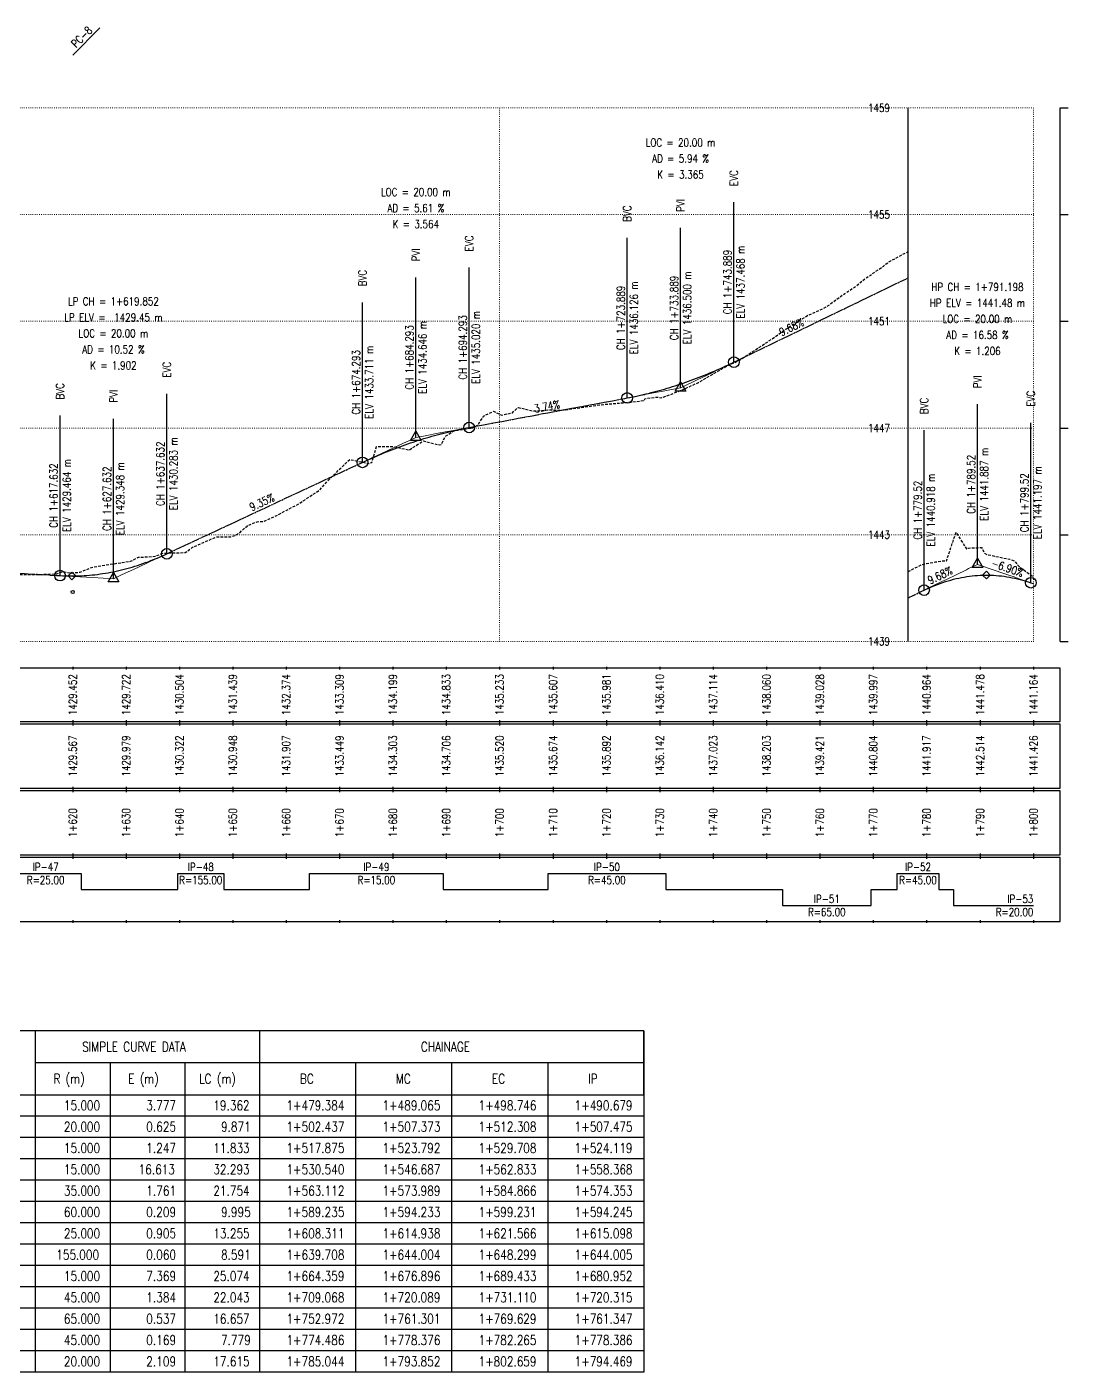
# Model space of a CAD drawing. Extents: x 337736 to 342003, y 3067251 to 3069533.
# Drawn here: x 340387.3 to 340582.4, y 3067250.7 to 3067502.9 of the extents above; entities that cross this region are included whole.
import ezdxf
from ezdxf.enums import TextEntityAlignment as Align

# ---------------------------------------------------------------- set-up
doc = ezdxf.new("R2010")
doc.units = 0
doc.header["$MEASUREMENT"] = 0
for name, pattern in [('Center', [2, 1.25, -0.25, 0.25, -0.25]), ('Dashed', [0.75, 0.5, -0.25]), ('Dot', [0.25, 0, -0.25])]:
    doc.linetypes.add(name, pattern=pattern)
for name, color, linetype in [('Chainage_TXT', 7, 'Continuous'), ('DesignRL_TXT', 5, 'Continuous'), ('ExistRL_TXT', 3, 'Continuous'), ('GL', 3, 'Dashed'), ('Grade Text', 7, 'Continuous'), ('HC_Data', 7, 'Continuous'), ('HL Point', 2, 'Continuous'), ('Horizontal Alignment', 7, 'Continuous'), ('Remark', 7, 'Continuous'), ('Scale Line', 1, 'Continuous'), ('TitleBox', 7, 'Continuous'), ('VIP Mark', 7, 'Continuous')]:
    doc.layers.add(name, color=color, linetype=linetype)
for name, color, linetype, lineweight in [('Grids', 9, 'Dot', 13), ('PipeCulvert', 6, 'Continuous', 30), ('Vertical Alignment', 5, 'Center', 30), ('VIP Line', 2, 'Continuous', 5)]:
    doc.layers.add(name, color=color, linetype=linetype, lineweight=lineweight)
doc.styles.get("Standard").update_dxf_attribs({"font": 'simplex.shx'})

msp = doc.modelspace()

# ---------------------------------------------------------------- linework, layer by layer
at = {"layer": 'GL', "flags": 128}
for points in [[(340275.87, 3067395), (340276.49, 3067395), (340277.14, 3067395.08), (340277.28, 3067395.08), (340278.7, 3067395.14), (340279.85, 3067395.35), (340281.57, 3067395.63), (340282.85, 3067395.5), (340285.57, 3067396.52), (340285.98, 3067396.53), (340286.96, 3067397.11), (340289.43, 3067397.37), (340290.71, 3067397.55), (340292.36, 3067397.88), (340295.01, 3067398.68), (340295.87, 3067398.61), (340296.45, 3067398.57), (340298.06, 3067399.09), (340300.85, 3067399.92), (340302.25, 3067400.51), (340302.29, 3067400.53), (340306.05, 3067402.2), (340308.67, 3067403.18), (340310.66, 3067403.87), (340312.13, 3067404), (340313.13, 3067404.12), (340315.26, 3067404.19), (340315.87, 3067404.15), (340317.37, 3067404.02), (340318.59, 3067403.86), (340321.15, 3067403.8), (340324.89, 3067404.2), (340326.67, 3067404.17), (340327.28, 3067404.03), (340327.86, 3067404.08), (340330.43, 3067404.33), (340330.87, 3067404.16), (340332.78, 3067403.48), (340335.87, 3067402.85), (340337.31, 3067402.7), (340338.29, 3067402.63), (340341.32, 3067402.65), (340341.38, 3067402.65), (340341.41, 3067402.64), (340342.93, 3067402.73), (340345.9, 3067402.61), (340349.13, 3067402.02), (340350.33, 3067401.52), (340351.77, 3067401.37), (340353.58, 3067401.4), (340355.02, 3067400.99), (340355.87, 3067400.97), (340356.35, 3067400.96), (340361.48, 3067400.47), (340364.85, 3067400.21), (340365.26, 3067400.38), (340368.41, 3067400.51), (340369.72, 3067400.57), (340370.45, 3067400.74), (340371.31, 3067401.25), (340373.27, 3067401.23), (340375.87, 3067401.16), (340376.76, 3067401.13), (340379.25, 3067400.87), (340380.15, 3067400.91), (340383.9, 3067400.61), (340385.36, 3067400.18), (340385.6, 3067400.24), (340387.54, 3067400.27), (340390.09, 3067400.29), (340391.58, 3067400.35), (340392.89, 3067400.38), (340393.99, 3067400.78), (340395.59, 3067400.54), (340395.87, 3067400.57), (340397.21, 3067400.7), (340399.65, 3067401.66), (340403.5, 3067402.27), (340405.16, 3067402.53), (340406.73, 3067402.74), (340408.18, 3067403.51), (340410.11, 3067403.57), (340411.3, 3067403.69), (340412.83, 3067404.25), (340415.87, 3067404.35), (340416.94, 3067404.38), (340418.27, 3067405.31), (340418.35, 3067405.36), (340422.75, 3067407.3), (340425.42, 3067407.35), (340426.5, 3067407.66), (340427.22, 3067408.15), (340428.61, 3067409.42), (340430.42, 3067410.15), (340431.72, 3067410.25), (340433.69, 3067411.12), (340435.87, 3067412.27), (340438.23, 3067413.52), (340442.23, 3067416.19), (340443.93, 3067418.09), (340447.78, 3067421.84), (340451.57, 3067421.03), (340451.73, 3067421.21), (340451.93, 3067421.26), (340452.8, 3067424.27), (340455.87, 3067424.25), (340455.96, 3067424.25), (340458.53, 3067423.71), (340458.86, 3067423.58), (340460.16, 3067424.41), (340461.57, 3067425.3), (340464.64, 3067424.56), (340464.9, 3067424.61), (340465.69, 3067426.14), (340467.19, 3067427.17), (340470.81, 3067427.77), (340471.73, 3067428.25), (340472.86, 3067429.96), (340474.72, 3067430.88), (340475.87, 3067430.34), (340476.27, 3067430.15), (340478.25, 3067430.6), (340479.33, 3067431.58), (340481.95, 3067430.97), (340484.04, 3067430.99), (340484.91, 3067431.14), (340487.39, 3067431.04), (340494.57, 3067432.06), (340495.87, 3067432.2), (340496.99, 3067432.3), (340499.35, 3067432.5), (340500.84, 3067432.61), (340502.98, 3067432.88), (340503.1, 3067433.23), (340505.38, 3067433.54), (340506.17, 3067433.38), (340507.76, 3067433.98), (340509.76, 3067434.74), (340509.83, 3067434.77), (340513.02, 3067436.21), (340514.47, 3067437.06), (340515.79, 3067437.81), (340515.87, 3067437.85), (340518.98, 3067439.62), (340520.46, 3067440.24), (340520.82, 3067440.46), (340526.88, 3067444.41), (340529.43, 3067446.24), (340529.61, 3067446.35), (340533.63, 3067448.87), (340535.87, 3067449.84), (340536.26, 3067450.01), (340537.18, 3067450.52), (340540.52, 3067452.93), (340542.77, 3067454.42), (340543.71, 3067455.25), (340544.66, 3067455.92), (340547.8, 3067458.09), (340548.26, 3067458.51), (340549.16, 3067459.08), (340552.38, 3067460.81)], [(340552.38, 3067400.81), (340552.58, 3067400.91), (340552.66, 3067400.95), (340554.95, 3067402.14), (340555.87, 3067402.32), (340557.56, 3067402.64), (340558.74, 3067402.8), (340559.57, 3067402.8), (340561.39, 3067408.19), (340563.33, 3067405.05), (340563.72, 3067405.23), (340565.39, 3067405.29), (340566.16, 3067405.32), (340566.73, 3067404.27), (340567.22, 3067404.01), (340571.48, 3067403.11), (340572.27, 3067402.85), (340573.2, 3067401.74), (340575.8, 3067399.88), (340575.87, 3067399.86)]]:
    msp.add_lwpolyline(points, dxfattribs=at)
at = {"layer": 'Grids'}
for p, q in [((340275.87, 3067487.73), (340575.87, 3067487.73)), ((340475.87, 3067387.73), (340475.87, 3067487.73)), ((340575.87, 3067387.73), (340575.87, 3067487.73)), ((340575.87, 3067387.73), (340575.87, 3067487.73)), ((340275.87, 3067467.73), (340575.87, 3067467.73)), ((340275.87, 3067447.73), (340575.87, 3067447.73)), ((340275.87, 3067427.73), (340575.87, 3067427.73)), ((340275.87, 3067407.73), (340575.87, 3067407.73)), ((340275.87, 3067387.73), (340575.87, 3067387.73))]:
    msp.add_line(p, q, dxfattribs=at)
at = {"layer": 'HC_Data'}
for p, q in [((340388.87, 3067314.73), (340388.87, 3067302.73)), ((340430.87, 3067314.73), (340430.87, 3067302.73)), ((340502.87, 3067314.73), (340502.87, 3067302.73)), ((340430.87, 3067308.73), (340388.87, 3067308.73)), ((340402.87, 3067308.73), (340402.87, 3067302.73)), ((340416.87, 3067308.73), (340416.87, 3067302.73)), ((340502.87, 3067308.73), (340430.87, 3067308.73)), ((340448.87, 3067308.73), (340448.87, 3067302.73)), ((340466.87, 3067308.73), (340466.87, 3067302.73)), ((340484.87, 3067308.73), (340484.87, 3067302.73)), ((340388.87, 3067302.73), (340388.87, 3067250.73)), ((340402.87, 3067302.73), (340402.87, 3067250.73)), ((340416.87, 3067302.73), (340416.87, 3067250.73)), ((340430.87, 3067302.73), (340430.87, 3067250.73)), ((340448.87, 3067302.73), (340448.87, 3067250.73)), ((340466.87, 3067302.73), (340466.87, 3067250.73)), ((340484.87, 3067302.73), (340484.87, 3067250.73)), ((340502.87, 3067302.73), (340502.87, 3067250.73)), ((340502.87, 3067298.73), (340270.87, 3067298.73)), ((340502.87, 3067294.73), (340270.87, 3067294.73)), ((340502.87, 3067290.73), (340270.87, 3067290.73)), ((340502.87, 3067286.73), (340270.87, 3067286.73)), ((340502.87, 3067282.73), (340270.87, 3067282.73)), ((340502.87, 3067278.73), (340270.87, 3067278.73)), ((340502.87, 3067274.73), (340270.87, 3067274.73)), ((340502.87, 3067270.73), (340270.87, 3067270.73)), ((340502.87, 3067266.73), (340270.87, 3067266.73)), ((340502.87, 3067262.73), (340270.87, 3067262.73)), ((340502.87, 3067258.73), (340270.87, 3067258.73)), ((340502.87, 3067254.73), (340270.87, 3067254.73)), ((340502.87, 3067250.73), (340270.87, 3067250.73))]:
    msp.add_line(p, q, dxfattribs=at)
msp.add_lwpolyline([(340270.87, 3067314.73), (340270.87, 3067302.73), (340502.87, 3067302.73), (340502.87, 3067314.73), (340270.87, 3067314.73)], dxfattribs=at)
at = {"layer": 'HL Point'}
for points in [[(340395.01, 3067399.99), (340395.72, 3067400.7), (340396.43, 3067399.99), (340395.72, 3067399.29), (340395.01, 3067399.99)], [(340566.36, 3067400.15), (340567.07, 3067400.86), (340567.77, 3067400.15), (340567.07, 3067399.45), (340566.36, 3067400.15)]]:
    msp.add_lwpolyline(points, dxfattribs=at)
at = {"layer": 'Horizontal Alignment'}
msp.add_lwpolyline([(340384.18, 3067344.23), (340397.44, 3067344.23), (340397.44, 3067341.23), (340415.58, 3067341.23), (340415.58, 3067344.23), (340424.17, 3067344.23), (340424.17, 3067341.23), (340440.23, 3067341.23), (340440.23, 3067344.23), (340465.3, 3067344.23), (340465.3, 3067341.23), (340484.94, 3067341.23), (340484.94, 3067344.23), (340506.98, 3067344.23), (340506.98, 3067341.23), (340528.84, 3067341.23), (340528.84, 3067338.23), (340545.5, 3067338.23), (340545.5, 3067341.23), (340550.36, 3067341.23), (340550.36, 3067344.23), (340558.14, 3067344.23), (340558.14, 3067341.23), (340560.91, 3067341.23), (340560.91, 3067338.23), (340575.87, 3067338.23)], dxfattribs=at)
at = {"layer": 'PipeCulvert'}
msp.add_circle((340395.87, 3067396.99), 0.3, dxfattribs=at)
at = {"layer": 'Remark'}
msp.add_line((340395.87, 3067497.63), (340400.96, 3067502.73), dxfattribs=at)
at = {"layer": 'Scale Line'}
for p, q in [((340552.38, 3067387.73), (340552.38, 3067487.73)), ((340580.87, 3067387.73), (340580.87, 3067487.73)), ((340580.87, 3067487.73), (340582.37, 3067487.73)), ((340580.87, 3067467.73), (340582.37, 3067467.73)), ((340580.87, 3067447.73), (340582.37, 3067447.73)), ((340580.87, 3067427.73), (340582.37, 3067427.73)), ((340580.87, 3067407.73), (340582.37, 3067407.73)), ((340580.87, 3067387.73), (340582.37, 3067387.73))]:
    msp.add_line(p, q, dxfattribs=at)
at = {"layer": 'TitleBox'}
for p, q in [((340395.87, 3067382.98), (340395.87, 3067382.48)), ((340405.87, 3067382.98), (340405.87, 3067382.48)), ((340415.87, 3067382.98), (340415.87, 3067382.48)), ((340425.87, 3067382.98), (340425.87, 3067382.48)), ((340435.87, 3067382.98), (340435.87, 3067382.48)), ((340445.87, 3067382.98), (340445.87, 3067382.48)), ((340455.87, 3067382.98), (340455.87, 3067382.48)), ((340465.87, 3067382.98), (340465.87, 3067382.48)), ((340475.87, 3067382.98), (340475.87, 3067382.48)), ((340485.87, 3067382.98), (340485.87, 3067382.48)), ((340495.87, 3067382.98), (340495.87, 3067382.48)), ((340505.87, 3067382.98), (340505.87, 3067382.48)), ((340515.87, 3067382.98), (340515.87, 3067382.48)), ((340525.87, 3067382.98), (340525.87, 3067382.48)), ((340535.87, 3067382.98), (340535.87, 3067382.48)), ((340545.87, 3067382.98), (340545.87, 3067382.48)), ((340555.87, 3067382.98), (340555.87, 3067382.48)), ((340565.87, 3067382.98), (340565.87, 3067382.48)), ((340575.87, 3067382.98), (340575.87, 3067382.48)), ((340575.87, 3067382.98), (340575.87, 3067382.48)), ((340395.87, 3067372.98), (340395.87, 3067372.48)), ((340395.87, 3067372.48), (340395.87, 3067371.98)), ((340405.87, 3067372.98), (340405.87, 3067372.48)), ((340405.87, 3067372.48), (340405.87, 3067371.98)), ((340415.87, 3067372.98), (340415.87, 3067372.48)), ((340415.87, 3067372.48), (340415.87, 3067371.98)), ((340425.87, 3067372.98), (340425.87, 3067372.48)), ((340425.87, 3067372.48), (340425.87, 3067371.98)), ((340435.87, 3067372.98), (340435.87, 3067372.48)), ((340435.87, 3067372.48), (340435.87, 3067371.98)), ((340445.87, 3067372.98), (340445.87, 3067372.48)), ((340445.87, 3067372.48), (340445.87, 3067371.98)), ((340455.87, 3067372.98), (340455.87, 3067372.48)), ((340455.87, 3067372.48), (340455.87, 3067371.98)), ((340465.87, 3067372.98), (340465.87, 3067372.48)), ((340465.87, 3067372.48), (340465.87, 3067371.98)), ((340475.87, 3067372.98), (340475.87, 3067372.48)), ((340475.87, 3067372.48), (340475.87, 3067371.98)), ((340485.87, 3067372.98), (340485.87, 3067372.48)), ((340485.87, 3067372.48), (340485.87, 3067371.98)), ((340495.87, 3067372.98), (340495.87, 3067372.48)), ((340495.87, 3067372.48), (340495.87, 3067371.98)), ((340505.87, 3067372.98), (340505.87, 3067372.48)), ((340505.87, 3067372.48), (340505.87, 3067371.98)), ((340515.87, 3067372.98), (340515.87, 3067372.48)), ((340515.87, 3067372.48), (340515.87, 3067371.98)), ((340525.87, 3067372.98), (340525.87, 3067372.48)), ((340525.87, 3067372.48), (340525.87, 3067371.98)), ((340535.87, 3067372.98), (340535.87, 3067372.48)), ((340535.87, 3067372.48), (340535.87, 3067371.98)), ((340545.87, 3067372.98), (340545.87, 3067372.48)), ((340545.87, 3067372.48), (340545.87, 3067371.98)), ((340555.87, 3067372.98), (340555.87, 3067372.48)), ((340555.87, 3067372.48), (340555.87, 3067371.98)), ((340565.87, 3067372.98), (340565.87, 3067372.48)), ((340565.87, 3067372.48), (340565.87, 3067371.98)), ((340575.87, 3067372.98), (340575.87, 3067372.48)), ((340575.87, 3067372.98), (340575.87, 3067372.48)), ((340575.87, 3067372.48), (340575.87, 3067371.98)), ((340575.87, 3067372.48), (340575.87, 3067371.98)), ((340395.87, 3067360.48), (340395.87, 3067359.98)), ((340395.87, 3067359.98), (340395.87, 3067359.48)), ((340405.87, 3067360.48), (340405.87, 3067359.98)), ((340405.87, 3067359.98), (340405.87, 3067359.48)), ((340415.87, 3067360.48), (340415.87, 3067359.98)), ((340415.87, 3067359.98), (340415.87, 3067359.48)), ((340425.87, 3067360.48), (340425.87, 3067359.98)), ((340425.87, 3067359.98), (340425.87, 3067359.48)), ((340435.87, 3067360.48), (340435.87, 3067359.98)), ((340435.87, 3067359.98), (340435.87, 3067359.48)), ((340445.87, 3067360.48), (340445.87, 3067359.98)), ((340445.87, 3067359.98), (340445.87, 3067359.48)), ((340455.87, 3067360.48), (340455.87, 3067359.98)), ((340455.87, 3067359.98), (340455.87, 3067359.48)), ((340465.87, 3067360.48), (340465.87, 3067359.98)), ((340465.87, 3067359.98), (340465.87, 3067359.48)), ((340475.87, 3067360.48), (340475.87, 3067359.98)), ((340475.87, 3067359.98), (340475.87, 3067359.48)), ((340485.87, 3067360.48), (340485.87, 3067359.98)), ((340485.87, 3067359.98), (340485.87, 3067359.48)), ((340495.87, 3067360.48), (340495.87, 3067359.98)), ((340495.87, 3067359.98), (340495.87, 3067359.48)), ((340505.87, 3067360.48), (340505.87, 3067359.98)), ((340505.87, 3067359.98), (340505.87, 3067359.48)), ((340515.87, 3067360.48), (340515.87, 3067359.98)), ((340515.87, 3067359.98), (340515.87, 3067359.48)), ((340525.87, 3067360.48), (340525.87, 3067359.98)), ((340525.87, 3067359.98), (340525.87, 3067359.48)), ((340535.87, 3067360.48), (340535.87, 3067359.98)), ((340535.87, 3067359.98), (340535.87, 3067359.48)), ((340545.87, 3067360.48), (340545.87, 3067359.98)), ((340545.87, 3067359.98), (340545.87, 3067359.48)), ((340555.87, 3067360.48), (340555.87, 3067359.98)), ((340555.87, 3067359.98), (340555.87, 3067359.48)), ((340565.87, 3067360.48), (340565.87, 3067359.98)), ((340565.87, 3067359.98), (340565.87, 3067359.48)), ((340575.87, 3067360.48), (340575.87, 3067359.98)), ((340575.87, 3067360.48), (340575.87, 3067359.98)), ((340575.87, 3067359.98), (340575.87, 3067359.48)), ((340575.87, 3067359.98), (340575.87, 3067359.48)), ((340395.87, 3067347.98), (340395.87, 3067347.48)), ((340395.87, 3067347.48), (340395.87, 3067346.98)), ((340405.87, 3067347.98), (340405.87, 3067347.48)), ((340405.87, 3067347.48), (340405.87, 3067346.98)), ((340415.87, 3067347.98), (340415.87, 3067347.48)), ((340415.87, 3067347.48), (340415.87, 3067346.98)), ((340425.87, 3067347.98), (340425.87, 3067347.48)), ((340425.87, 3067347.48), (340425.87, 3067346.98)), ((340435.87, 3067347.98), (340435.87, 3067347.48)), ((340435.87, 3067347.48), (340435.87, 3067346.98)), ((340445.87, 3067347.98), (340445.87, 3067347.48)), ((340445.87, 3067347.48), (340445.87, 3067346.98)), ((340455.87, 3067347.98), (340455.87, 3067347.48)), ((340455.87, 3067347.48), (340455.87, 3067346.98)), ((340465.87, 3067347.98), (340465.87, 3067347.48)), ((340465.87, 3067347.48), (340465.87, 3067346.98)), ((340475.87, 3067347.98), (340475.87, 3067347.48)), ((340475.87, 3067347.48), (340475.87, 3067346.98)), ((340485.87, 3067347.98), (340485.87, 3067347.48)), ((340485.87, 3067347.48), (340485.87, 3067346.98)), ((340495.87, 3067347.98), (340495.87, 3067347.48)), ((340495.87, 3067347.48), (340495.87, 3067346.98)), ((340505.87, 3067347.98), (340505.87, 3067347.48)), ((340505.87, 3067347.48), (340505.87, 3067346.98)), ((340515.87, 3067347.98), (340515.87, 3067347.48)), ((340515.87, 3067347.48), (340515.87, 3067346.98)), ((340525.87, 3067347.98), (340525.87, 3067347.48)), ((340525.87, 3067347.48), (340525.87, 3067346.98)), ((340535.87, 3067347.98), (340535.87, 3067347.48)), ((340535.87, 3067347.48), (340535.87, 3067346.98)), ((340545.87, 3067347.98), (340545.87, 3067347.48)), ((340545.87, 3067347.48), (340545.87, 3067346.98)), ((340555.87, 3067347.98), (340555.87, 3067347.48)), ((340555.87, 3067347.48), (340555.87, 3067346.98)), ((340565.87, 3067347.98), (340565.87, 3067347.48)), ((340565.87, 3067347.48), (340565.87, 3067346.98)), ((340575.87, 3067347.98), (340575.87, 3067347.48)), ((340575.87, 3067347.98), (340575.87, 3067347.48)), ((340575.87, 3067347.48), (340575.87, 3067346.98)), ((340575.87, 3067347.48), (340575.87, 3067346.98)), ((340395.87, 3067335.48), (340395.87, 3067334.98)), ((340405.87, 3067335.48), (340405.87, 3067334.98)), ((340415.87, 3067335.48), (340415.87, 3067334.98)), ((340425.87, 3067335.48), (340425.87, 3067334.98)), ((340435.87, 3067335.48), (340435.87, 3067334.98)), ((340445.87, 3067335.48), (340445.87, 3067334.98)), ((340455.87, 3067335.48), (340455.87, 3067334.98)), ((340465.87, 3067335.48), (340465.87, 3067334.98)), ((340475.87, 3067335.48), (340475.87, 3067334.98)), ((340485.87, 3067335.48), (340485.87, 3067334.98)), ((340495.87, 3067335.48), (340495.87, 3067334.98)), ((340505.87, 3067335.48), (340505.87, 3067334.98)), ((340515.87, 3067335.48), (340515.87, 3067334.98)), ((340525.87, 3067335.48), (340525.87, 3067334.98)), ((340535.87, 3067335.48), (340535.87, 3067334.98)), ((340545.87, 3067335.48), (340545.87, 3067334.98)), ((340555.87, 3067335.48), (340555.87, 3067334.98)), ((340565.87, 3067335.48), (340565.87, 3067334.98)), ((340575.87, 3067335.48), (340575.87, 3067334.98)), ((340575.87, 3067335.48), (340575.87, 3067334.98))]:
    msp.add_line(p, q, dxfattribs=at)
for points in [[(340270.87, 3067372.73), (340580.87, 3067372.73), (340580.87, 3067382.73), (340270.87, 3067382.73)], [(340270.87, 3067360.23), (340580.87, 3067360.23), (340580.87, 3067372.23), (340270.87, 3067372.23)], [(340270.87, 3067347.73), (340580.87, 3067347.73), (340580.87, 3067359.73), (340270.87, 3067359.73)], [(340270.87, 3067335.23), (340580.87, 3067335.23), (340580.87, 3067347.23), (340270.87, 3067347.23)]]:
    msp.add_lwpolyline(points, close=True, dxfattribs=at)
at = {"layer": 'Vertical Alignment'}
for points in [[(340385.6, 3067400.52), (340387.54, 3067400.4), (340390.09, 3067400.26), (340391.58, 3067400.17), (340392.89, 3067400.09), (340393.5, 3067400.06), (340394, 3067400.03), (340394.5, 3067400.01), (340395, 3067400), (340395.5, 3067399.99), (340396, 3067399.99), (340396.5, 3067400), (340397, 3067400.01), (340397.5, 3067400.03), (340398, 3067400.06), (340398.5, 3067400.09), (340399, 3067400.13), (340399.5, 3067400.18), (340400, 3067400.23), (340400.5, 3067400.29), (340401, 3067400.36), (340401.5, 3067400.43), (340402, 3067400.51), (340402.5, 3067400.6), (340403, 3067400.69), (340403.5, 3067400.79), (340404, 3067400.89), (340404.5, 3067401.01), (340405, 3067401.12), (340405.5, 3067401.25), (340406, 3067401.38), (340406.5, 3067401.52), (340407, 3067401.67), (340407.5, 3067401.82), (340408, 3067401.97), (340408.5, 3067402.14), (340409, 3067402.31), (340409.5, 3067402.49), (340410, 3067402.67), (340410.5, 3067402.86), (340411, 3067403.06), (340411.5, 3067403.27), (340412, 3067403.48), (340412.5, 3067403.69), (340413, 3067403.92), (340413.5, 3067404.15), (340413.5, 3067404.15), (340415.87, 3067405.26), (340416.94, 3067405.76), (340418.27, 3067406.38), (340418.35, 3067406.41), (340422.75, 3067408.47), (340425.42, 3067409.72), (340426.5, 3067410.22), (340427.22, 3067410.56), (340428.61, 3067411.21), (340430.42, 3067412.06), (340431.72, 3067412.66), (340433.69, 3067413.59), (340435.87, 3067414.61), (340438.23, 3067415.71), (340442.23, 3067417.58), (340443.93, 3067418.38), (340447.78, 3067420.17), (340450.16, 3067421.29), (340450.66, 3067421.52), (340451.16, 3067421.75), (340451.66, 3067421.97), (340452.16, 3067422.2), (340452.66, 3067422.41), (340453.16, 3067422.63), (340453.66, 3067422.84), (340454.16, 3067423.05), (340454.66, 3067423.25), (340455.16, 3067423.45), (340455.66, 3067423.65), (340456.16, 3067423.84), (340456.66, 3067424.03), (340457.16, 3067424.22), (340457.66, 3067424.4), (340458.16, 3067424.58), (340458.66, 3067424.76), (340459.16, 3067424.93), (340459.66, 3067425.1), (340460.16, 3067425.26), (340460.66, 3067425.42), (340461.16, 3067425.58), (340461.66, 3067425.74), (340462.16, 3067425.89), (340462.66, 3067426.04), (340463.16, 3067426.18), (340463.66, 3067426.32), (340464.16, 3067426.46), (340464.66, 3067426.59), (340465.16, 3067426.72), (340465.66, 3067426.85), (340466.16, 3067426.97), (340466.66, 3067427.09), (340467.16, 3067427.21), (340467.66, 3067427.32), (340468.16, 3067427.43), (340468.66, 3067427.54), (340469.16, 3067427.64), (340469.66, 3067427.74), (340470.16, 3067427.83), (340470.16, 3067427.83), (340470.81, 3067427.96), (340471.73, 3067428.13), (340472.86, 3067428.34), (340474.72, 3067428.69), (340475.87, 3067428.9), (340476.27, 3067428.97), (340478.25, 3067429.34), (340479.33, 3067429.55), (340481.95, 3067430.04), (340484.04, 3067430.43), (340484.91, 3067430.59), (340487.39, 3067431.05), (340494.57, 3067432.4), (340495.87, 3067432.64), (340496.99, 3067432.85), (340499.35, 3067433.29), (340499.76, 3067433.37), (340500.26, 3067433.46), (340500.76, 3067433.56), (340501.26, 3067433.66), (340501.76, 3067433.77), (340502.26, 3067433.88), (340502.76, 3067433.99), (340503.26, 3067434.11), (340503.76, 3067434.23), (340504.26, 3067434.36), (340504.76, 3067434.49), (340505.26, 3067434.62), (340505.76, 3067434.76), (340506.26, 3067434.9), (340506.76, 3067435.04), (340507.26, 3067435.19), (340507.76, 3067435.34), (340508.26, 3067435.49), (340508.76, 3067435.65), (340509.26, 3067435.81), (340509.76, 3067435.98), (340510.26, 3067436.15), (340510.76, 3067436.32), (340511.26, 3067436.5), (340511.76, 3067436.68), (340512.26, 3067436.86), (340512.76, 3067437.05), (340513.26, 3067437.24), (340513.76, 3067437.44), (340514.26, 3067437.64), (340514.76, 3067437.84), (340515.26, 3067438.05), (340515.76, 3067438.26), (340516.26, 3067438.47), (340516.76, 3067438.69), (340517.26, 3067438.91), (340517.76, 3067439.14), (340518.26, 3067439.37), (340518.76, 3067439.6), (340519.26, 3067439.84), (340519.76, 3067440.08), (340519.76, 3067440.08), (340520.46, 3067440.41), (340520.82, 3067440.59), (340526.88, 3067443.52), (340529.43, 3067444.76), (340529.61, 3067444.85), (340533.63, 3067446.79), (340535.87, 3067447.88), (340536.26, 3067448.07), (340537.18, 3067448.51), (340540.52, 3067450.13), (340542.77, 3067451.22), (340543.71, 3067451.67), (340544.66, 3067452.13), (340547.8, 3067453.65), (340548.26, 3067453.87), (340549.16, 3067454.31), (340552.38, 3067455.87)], [(340552.38, 3067395.87), (340552.58, 3067395.97), (340552.66, 3067396), (340554.95, 3067397.11), (340555.39, 3067397.33), (340555.89, 3067397.56), (340556.39, 3067397.79), (340556.89, 3067398.01), (340557.39, 3067398.21), (340557.89, 3067398.41), (340558.39, 3067398.59), (340558.89, 3067398.77), (340559.39, 3067398.93), (340559.89, 3067399.09), (340560.39, 3067399.23), (340560.89, 3067399.36), (340561.39, 3067399.49), (340561.89, 3067399.6), (340562.39, 3067399.7), (340562.89, 3067399.79), (340563.39, 3067399.87), (340563.89, 3067399.94), (340564.39, 3067400.01), (340564.89, 3067400.06), (340565.39, 3067400.1), (340565.89, 3067400.13), (340566.39, 3067400.14), (340566.89, 3067400.15), (340567.39, 3067400.15), (340567.89, 3067400.14), (340568.39, 3067400.12), (340568.89, 3067400.08), (340569.39, 3067400.04), (340569.89, 3067399.99), (340570.39, 3067399.93), (340570.89, 3067399.85), (340571.39, 3067399.77), (340571.89, 3067399.67), (340572.39, 3067399.57), (340572.89, 3067399.45), (340573.39, 3067399.33), (340573.89, 3067399.19), (340574.39, 3067399.04), (340574.89, 3067398.89), (340575.39, 3067398.72), (340575.39, 3067398.72), (340575.8, 3067398.58), (340575.87, 3067398.55)]]:
    msp.add_lwpolyline(points, dxfattribs=at)
at = {"layer": 'VIP Line'}
for points in [[(340385.6, 3067400.52), (340387.54, 3067400.4), (340390.09, 3067400.26), (340391.58, 3067400.17), (340392.89, 3067400.09), (340393.99, 3067400.03), (340395.59, 3067399.94), (340395.87, 3067399.92), (340397.21, 3067399.84), (340399.65, 3067399.7), (340403.5, 3067399.47), (340405.16, 3067400.25), (340406.73, 3067400.98), (340408.18, 3067401.66), (340410.11, 3067402.56), (340411.3, 3067403.12), (340412.83, 3067403.83), (340415.87, 3067405.26), (340416.94, 3067405.76), (340418.27, 3067406.38), (340418.35, 3067406.41), (340422.75, 3067408.47), (340425.42, 3067409.72), (340426.5, 3067410.22), (340427.22, 3067410.56), (340428.61, 3067411.21), (340430.42, 3067412.06), (340431.72, 3067412.66), (340433.69, 3067413.59), (340435.87, 3067414.61), (340438.23, 3067415.71), (340442.23, 3067417.58), (340443.93, 3067418.38), (340447.78, 3067420.17), (340451.57, 3067421.95), (340451.73, 3067422.02), (340451.93, 3067422.12), (340452.8, 3067422.52), (340455.87, 3067423.96), (340455.96, 3067424), (340458.53, 3067425.2), (340458.86, 3067425.35), (340460.16, 3067425.96), (340461.57, 3067426.23), (340464.64, 3067426.8), (340464.9, 3067426.85), (340465.69, 3067427), (340467.19, 3067427.28), (340470.81, 3067427.96), (340471.73, 3067428.13), (340472.86, 3067428.34), (340474.72, 3067428.69), (340475.87, 3067428.9), (340476.27, 3067428.97), (340478.25, 3067429.34), (340479.33, 3067429.55), (340481.95, 3067430.04), (340484.04, 3067430.43), (340484.91, 3067430.59), (340487.39, 3067431.05), (340494.57, 3067432.4), (340495.87, 3067432.64), (340496.99, 3067432.85), (340499.35, 3067433.29), (340500.84, 3067433.57), (340502.98, 3067433.97), (340503.1, 3067433.99), (340505.38, 3067434.42), (340506.17, 3067434.57), (340507.76, 3067434.86), (340509.76, 3067435.24), (340509.83, 3067435.27), (340513.02, 3067436.81), (340514.47, 3067437.52), (340515.79, 3067438.16), (340515.87, 3067438.19), (340518.98, 3067439.7), (340520.46, 3067440.41), (340520.82, 3067440.59), (340526.88, 3067443.52), (340529.43, 3067444.76), (340529.61, 3067444.85), (340533.63, 3067446.79), (340535.87, 3067447.88), (340536.26, 3067448.07), (340537.18, 3067448.51), (340540.52, 3067450.13), (340542.77, 3067451.22), (340543.71, 3067451.67), (340544.66, 3067452.13), (340547.8, 3067453.65), (340548.26, 3067453.87), (340549.16, 3067454.31), (340552.38, 3067455.87)], [(340552.38, 3067395.87), (340552.58, 3067395.97), (340552.66, 3067396), (340554.95, 3067397.11), (340555.87, 3067397.56), (340557.56, 3067398.38), (340558.74, 3067398.95), (340559.57, 3067399.35), (340561.39, 3067400.23), (340563.33, 3067401.17), (340563.72, 3067401.36), (340565.39, 3067402.17), (340566.16, 3067401.9), (340566.73, 3067401.7), (340567.22, 3067401.54), (340571.48, 3067400.07), (340572.27, 3067399.8), (340573.2, 3067399.47), (340575.8, 3067398.58), (340575.87, 3067398.55)]]:
    msp.add_lwpolyline(points, dxfattribs=at)
at = {"layer": 'VIP Mark'}
for p, q in [((340519.76, 3067440.08), (340519.76, 3067470.08)), ((340509.76, 3067435.24), (340509.76, 3067465.24)), ((340499.76, 3067433.37), (340499.76, 3067463.37)), ((340470.16, 3067427.83), (340470.16, 3067457.83)), ((340460.16, 3067425.96), (340460.16, 3067455.96)), ((340450.16, 3067421.29), (340450.16, 3067451.29)), ((340413.5, 3067404.15), (340413.5, 3067434.15)), ((340565.39, 3067402.17), (340565.39, 3067432.17)), ((340393.5, 3067400.06), (340393.5, 3067430.06)), ((340403.5, 3067399.47), (340403.5, 3067429.47)), ((340555.39, 3067397.33), (340555.39, 3067427.33)), ((340575.39, 3067398.72), (340575.39, 3067428.72))]:
    msp.add_line(p, q, dxfattribs=at)
for points in [[(340508.76, 3067434.66), (340509.76, 3067436.39), (340510.76, 3067434.66), (340508.76, 3067434.66)], [(340459.16, 3067425.39), (340460.16, 3067427.12), (340461.16, 3067425.39), (340459.16, 3067425.39)], [(340564.39, 3067401.59), (340565.39, 3067403.32), (340566.39, 3067401.59), (340564.39, 3067401.59)], [(340402.5, 3067398.9), (340403.5, 3067400.63), (340404.5, 3067398.9), (340402.5, 3067398.9)]]:
    msp.add_lwpolyline(points, dxfattribs=at)
for centre in [(340519.76, 3067440.08), (340499.76, 3067433.37), (340470.16, 3067427.83), (340450.16, 3067421.29), (340413.5, 3067404.15), (340393.5, 3067400.06), (340575.39, 3067398.72), (340555.39, 3067397.33)]:
    msp.add_circle(centre, 1, dxfattribs=at)

# ---------------------------------------------------------------- texts
at = {"width": 0.8}
for s, p in [('1459', (340544.88, 3067486.98)), ('1455', (340544.88, 3067466.98)), ('1451', (340544.88, 3067446.98)), ('1447', (340544.88, 3067426.98)), ('1443', (340544.88, 3067406.98)), ('1439', (340544.88, 3067386.98))]:
    msp.add_text(s, height=1.5, dxfattribs=at).set_placement(p)
at = {"layer": 'Chainage_TXT', "width": 0.8}
for s, p in [('1+620', (340395.87, 3067353.73)), ('1+630', (340405.87, 3067353.73)), ('1+640', (340415.87, 3067353.73)), ('1+650', (340425.87, 3067353.73)), ('1+660', (340435.87, 3067353.73)), ('1+670', (340445.87, 3067353.73)), ('1+680', (340455.87, 3067353.73)), ('1+690', (340465.87, 3067353.73)), ('1+700', (340475.87, 3067353.73)), ('1+710', (340485.87, 3067353.73)), ('1+720', (340495.87, 3067353.73)), ('1+730', (340505.87, 3067353.73)), ('1+740', (340515.87, 3067353.73)), ('1+750', (340525.87, 3067353.73)), ('1+760', (340535.87, 3067353.73)), ('1+770', (340545.87, 3067353.73)), ('1+780', (340555.87, 3067353.73)), ('1+790', (340565.87, 3067353.73)), ('1+800', (340575.87, 3067353.73)), ('1+800', (340575.87, 3067353.73))]:
    msp.add_text(s, height=1.5, rotation=90, dxfattribs=at).set_placement(p, align=Align.MIDDLE_CENTER)
at = {"layer": 'DesignRL_TXT', "width": 0.8}
for s, p in [('1429.452', (340395.87, 3067377.73)), ('1429.722', (340405.87, 3067377.73)), ('1430.504', (340415.87, 3067377.73)), ('1431.439', (340425.87, 3067377.73)), ('1432.374', (340435.87, 3067377.73)), ('1433.309', (340445.87, 3067377.73)), ('1434.199', (340455.87, 3067377.73)), ('1434.833', (340465.87, 3067377.73)), ('1435.233', (340475.87, 3067377.73)), ('1435.607', (340485.87, 3067377.73)), ('1435.981', (340495.87, 3067377.73)), ('1436.410', (340505.87, 3067377.73)), ('1437.114', (340515.87, 3067377.73)), ('1438.060', (340525.87, 3067377.73)), ('1439.028', (340535.87, 3067377.73)), ('1439.997', (340545.87, 3067377.73)), ('1440.964', (340555.87, 3067377.73)), ('1441.478', (340565.87, 3067377.73)), ('1441.164', (340575.87, 3067377.73)), ('1441.164', (340575.87, 3067377.73))]:
    msp.add_text(s, height=1.5, rotation=90, dxfattribs=at).set_placement(p, align=Align.MIDDLE_CENTER)
at = {"layer": 'ExistRL_TXT', "width": 0.8}
for s, p in [('1429.567', (340395.87, 3067366.23)), ('1429.979', (340405.87, 3067366.23)), ('1430.322', (340415.87, 3067366.23)), ('1430.948', (340425.87, 3067366.23)), ('1431.907', (340435.87, 3067366.23)), ('1433.449', (340445.87, 3067366.23)), ('1434.303', (340455.87, 3067366.23)), ('1434.706', (340465.87, 3067366.23)), ('1435.520', (340475.87, 3067366.23)), ('1435.674', (340485.87, 3067366.23)), ('1435.892', (340495.87, 3067366.23)), ('1436.142', (340505.87, 3067366.23)), ('1437.023', (340515.87, 3067366.23)), ('1438.203', (340525.87, 3067366.23)), ('1439.421', (340535.87, 3067366.23)), ('1440.804', (340545.87, 3067366.23)), ('1441.917', (340555.87, 3067366.23)), ('1442.514', (340565.87, 3067366.23)), ('1441.426', (340575.87, 3067366.23)), ('1441.426', (340575.87, 3067366.23))]:
    msp.add_text(s, height=1.5, rotation=90, dxfattribs=at).set_placement(p, align=Align.MIDDLE_CENTER)
at = {"layer": 'Grade Text', "width": 0.8}
for s, rotation, p in [('9.68%', 25.8329, (340531.07, 3067445.55)), ('3.74%', 10.5889, (340484.96, 3067430.6)), ('9.35%', 25.0576, (340431.83, 3067412.72)), ('9.68%', 25.8329, (340558.89, 3067399.02)), ('-6.90%', 340.9656, (340570.63, 3067400.36))]:
    msp.add_text(s, height=1.5, rotation=rotation, dxfattribs=at).set_placement(p, align=Align.BOTTOM_CENTER)
at = {"layer": 'HC_Data', "width": 0.8}
for s, p in [('SIMPLE CURVE DATA', (340397.63, 3067310.83)), ('CHAINAGE', (340461.11, 3067310.83)), ('R (m)', (340392.27, 3067304.83)), ('E (m)', (340406.27, 3067304.83)), ('LC (m)', (340419.55, 3067304.83)), ('BC', (340438.43, 3067304.83)), ('MC', (340456.43, 3067304.83)), ('EC', (340474.43, 3067304.83)), ('IP', (340492.43, 3067304.83)), ('15.000', (340394.23, 3067299.83)), ('3.777', (340409.67, 3067299.83)), ('19.362', (340422.23, 3067299.83)), ('1+479.384', (340435.91, 3067299.83)), ('1+489.065', (340453.91, 3067299.83)), ('1+498.746', (340471.91, 3067299.83)), ('1+490.679', (340489.91, 3067299.83)), ('20.000', (340394.23, 3067295.83)), ('0.625', (340409.67, 3067295.83)), ('9.871', (340423.67, 3067295.83)), ('1+502.437', (340435.91, 3067295.83)), ('1+507.373', (340453.91, 3067295.83)), ('1+512.308', (340471.91, 3067295.83)), ('1+507.475', (340489.91, 3067295.83)), ('15.000', (340394.23, 3067291.83)), ('1.247', (340409.67, 3067291.83)), ('11.833', (340422.23, 3067291.83)), ('1+517.875', (340435.91, 3067291.83)), ('1+523.792', (340453.91, 3067291.83)), ('1+529.708', (340471.91, 3067291.83)), ('1+524.119', (340489.91, 3067291.83)), ('15.000', (340394.23, 3067287.83)), ('16.613', (340408.23, 3067287.83)), ('32.293', (340422.23, 3067287.83)), ('1+530.540', (340435.91, 3067287.83)), ('1+546.687', (340453.91, 3067287.83)), ('1+562.833', (340471.91, 3067287.83)), ('1+558.368', (340489.91, 3067287.83)), ('35.000', (340394.23, 3067283.83)), ('1.761', (340409.67, 3067283.83)), ('21.754', (340422.23, 3067283.83)), ('1+563.112', (340435.91, 3067283.83)), ('1+573.989', (340453.91, 3067283.83)), ('1+584.866', (340471.91, 3067283.83)), ('1+574.353', (340489.91, 3067283.83)), ('60.000', (340394.23, 3067279.83)), ('0.209', (340409.67, 3067279.83)), ('9.995', (340423.67, 3067279.83)), ('1+589.235', (340435.91, 3067279.83)), ('1+594.233', (340453.91, 3067279.83)), ('1+599.231', (340471.91, 3067279.83)), ('1+594.245', (340489.91, 3067279.83)), ('25.000', (340394.23, 3067275.83)), ('0.905', (340409.67, 3067275.83)), ('13.255', (340422.23, 3067275.83)), ('1+608.311', (340435.91, 3067275.83)), ('1+614.938', (340453.91, 3067275.83)), ('1+621.566', (340471.91, 3067275.83)), ('1+615.098', (340489.91, 3067275.83)), ('155.000', (340392.79, 3067271.83)), ('0.060', (340409.67, 3067271.83)), ('8.591', (340423.67, 3067271.83)), ('1+639.708', (340435.91, 3067271.83)), ('1+644.004', (340453.91, 3067271.83)), ('1+648.299', (340471.91, 3067271.83)), ('1+644.005', (340489.91, 3067271.83)), ('15.000', (340394.23, 3067267.83)), ('7.369', (340409.67, 3067267.83)), ('25.074', (340422.23, 3067267.83)), ('1+664.359', (340435.91, 3067267.83)), ('1+676.896', (340453.91, 3067267.83)), ('1+689.433', (340471.91, 3067267.83)), ('1+680.952', (340489.91, 3067267.83)), ('45.000', (340394.23, 3067263.83)), ('1.384', (340409.67, 3067263.83)), ('22.043', (340422.23, 3067263.83)), ('1+709.068', (340435.91, 3067263.83)), ('1+720.089', (340453.91, 3067263.83)), ('1+731.110', (340471.91, 3067263.83)), ('1+720.315', (340489.91, 3067263.83)), ('65.000', (340394.23, 3067259.83)), ('0.537', (340409.67, 3067259.83)), ('16.657', (340422.23, 3067259.83)), ('1+752.972', (340435.91, 3067259.83)), ('1+761.301', (340453.91, 3067259.83)), ('1+769.629', (340471.91, 3067259.83)), ('1+761.347', (340489.91, 3067259.83)), ('45.000', (340394.23, 3067255.83)), ('0.169', (340409.67, 3067255.83)), ('7.779', (340423.67, 3067255.83)), ('1+774.486', (340435.91, 3067255.83)), ('1+778.376', (340453.91, 3067255.83)), ('1+782.265', (340471.91, 3067255.83)), ('1+778.386', (340489.91, 3067255.83)), ('20.000', (340394.23, 3067251.83)), ('2.109', (340409.67, 3067251.83)), ('17.615', (340422.23, 3067251.83)), ('1+785.044', (340435.91, 3067251.83)), ('1+793.852', (340453.91, 3067251.83)), ('1+802.659', (340471.91, 3067251.83)), ('1+794.469', (340489.91, 3067251.83))]:
    msp.add_text(s, height=1.8, dxfattribs=at).set_placement(p)
at = {"layer": 'Horizontal Alignment', "width": 0.8}
for s, p in [('IP-47', (340390.81, 3067344.23)), ('IP-48', (340419.87, 3067344.23)), ('IP-49', (340452.77, 3067344.23)), ('IP-50', (340495.96, 3067344.23)), ('IP-52', (340554.25, 3067344.23)), ('IP-51', (340537.17, 3067338.23))]:
    msp.add_text(s, height=1.5, dxfattribs=at).set_placement(p, align=Align.BOTTOM_CENTER)
for s, p in [('R=25.00', (340390.81, 3067343.73)), ('R=155.00', (340419.87, 3067343.73)), ('R=15.00', (340452.77, 3067343.73)), ('R=45.00', (340495.96, 3067343.73)), ('R=45.00', (340554.25, 3067343.73)), ('R=65.00', (340537.17, 3067337.73))]:
    msp.add_text(s, height=1.5, dxfattribs=at).set_placement(p, align=Align.TOP_CENTER)
msp.add_text('IP-53', height=1.5, dxfattribs=at).set_placement((340575.87, 3067338.23), align=Align.BOTTOM_RIGHT)
msp.add_text('R=20.00', height=1.5, dxfattribs=at).set_placement((340575.87, 3067337.73), align=Align.TOP_RIGHT)
at = {"layer": 'Remark', "width": 0.8}
msp.add_text('PC-8', height=1.5, rotation=45, dxfattribs=at).set_placement((340398.42, 3067500.18), align=Align.BOTTOM_CENTER)
at = {"layer": 'VIP Mark', "width": 0.8}
for s, p in [('LOC = 20.00 m', (340509.76, 3067481.24)), ('AD = 5.94 %', (340509.76, 3067478.24)), ('K = 3.365', (340509.76, 3067475.24)), ('LOC = 20.00 m', (340460.16, 3067471.96)), ('AD = 5.61 %', (340460.16, 3067468.96)), ('K = 3.564', (340460.16, 3067465.96)), ('HP CH = 1+791.198', (340565.39, 3067454.17)), ('LP CH = 1+619.852', (340403.5, 3067451.47)), ('HP ELV = 1441.48 m', (340565.39, 3067451.17)), ('LP ELV =  1429.45 m', (340403.5, 3067448.47)), ('LOC = 20.00 m', (340565.39, 3067448.17)), ('LOC = 20.00 m', (340403.5, 3067445.47)), ('AD = 16.58 %', (340565.39, 3067445.17)), ('AD = 10.52 %', (340403.5, 3067442.47)), ('K = 1.206', (340565.39, 3067442.17)), ('K = 1.902', (340403.5, 3067439.47))]:
    msp.add_text(s, height=1.5, dxfattribs=at).set_placement(p, align=Align.MIDDLE_CENTER)
for s, p in [('EVC', (340519.76, 3067473.08)), ('BVC', (340499.76, 3067466.37)), ('PVI', (340509.76, 3067468.24)), ('EVC', (340470.16, 3067460.83)), ('PVI', (340460.16, 3067458.96)), ('BVC', (340450.16, 3067454.29)), ('EVC', (340413.5, 3067437.15)), ('PVI', (340565.39, 3067435.17)), ('BVC', (340393.5, 3067433.06)), ('PVI', (340403.5, 3067432.47)), ('EVC', (340575.39, 3067431.72)), ('BVC', (340555.39, 3067430.33))]:
    msp.add_text(s, height=1.5, rotation=90, dxfattribs=at).set_placement(p, align=Align.MIDDLE_LEFT)
for s, p in [('ELV 1437.468 m', (340520.26, 3067455.08)), ('ELV 1436.500 m', (340510.26, 3067450.24)), ('ELV 1436.126 m', (340500.26, 3067448.37)), ('ELV 1435.020 m', (340470.66, 3067442.83)), ('ELV 1434.646 m', (340460.66, 3067440.96)), ('ELV 1433.711 m', (340450.66, 3067436.29)), ('ELV 1430.283 m', (340414, 3067419.15)), ('ELV 1441.887 m', (340565.89, 3067417.17)), ('ELV 1429.464 m', (340394, 3067415.06)), ('ELV 1429.348 m', (340404, 3067414.47)), ('ELV 1440.918 m', (340555.89, 3067412.33)), ('ELV 1441.197 m', (340575.89, 3067413.72))]:
    msp.add_text(s, height=1.5, rotation=90, dxfattribs=at).set_placement(p, align=Align.TOP_CENTER)
for s, p in [('CH 1+743.889', (340519.76, 3067455.08)), ('CH 1+723.889', (340499.76, 3067448.37)), ('CH 1+733.889', (340509.76, 3067450.24)), ('CH 1+684.293', (340460.16, 3067440.96)), ('CH 1+694.293', (340470.16, 3067442.83)), ('CH 1+674.293', (340450.16, 3067436.29)), ('CH 1+637.632', (340413.5, 3067419.15)), ('CH 1+789.52', (340565.39, 3067417.17)), ('CH 1+617.632', (340393.5, 3067415.06)), ('CH 1+627.632', (340403.5, 3067414.47)), ('CH 1+799.52', (340575.39, 3067413.72)), ('CH 1+779.52', (340555.39, 3067412.33))]:
    msp.add_text(s, height=1.5, rotation=90, dxfattribs=at).set_placement(p, align=Align.BOTTOM_CENTER)

doc.saveas('drawing.dxf')
